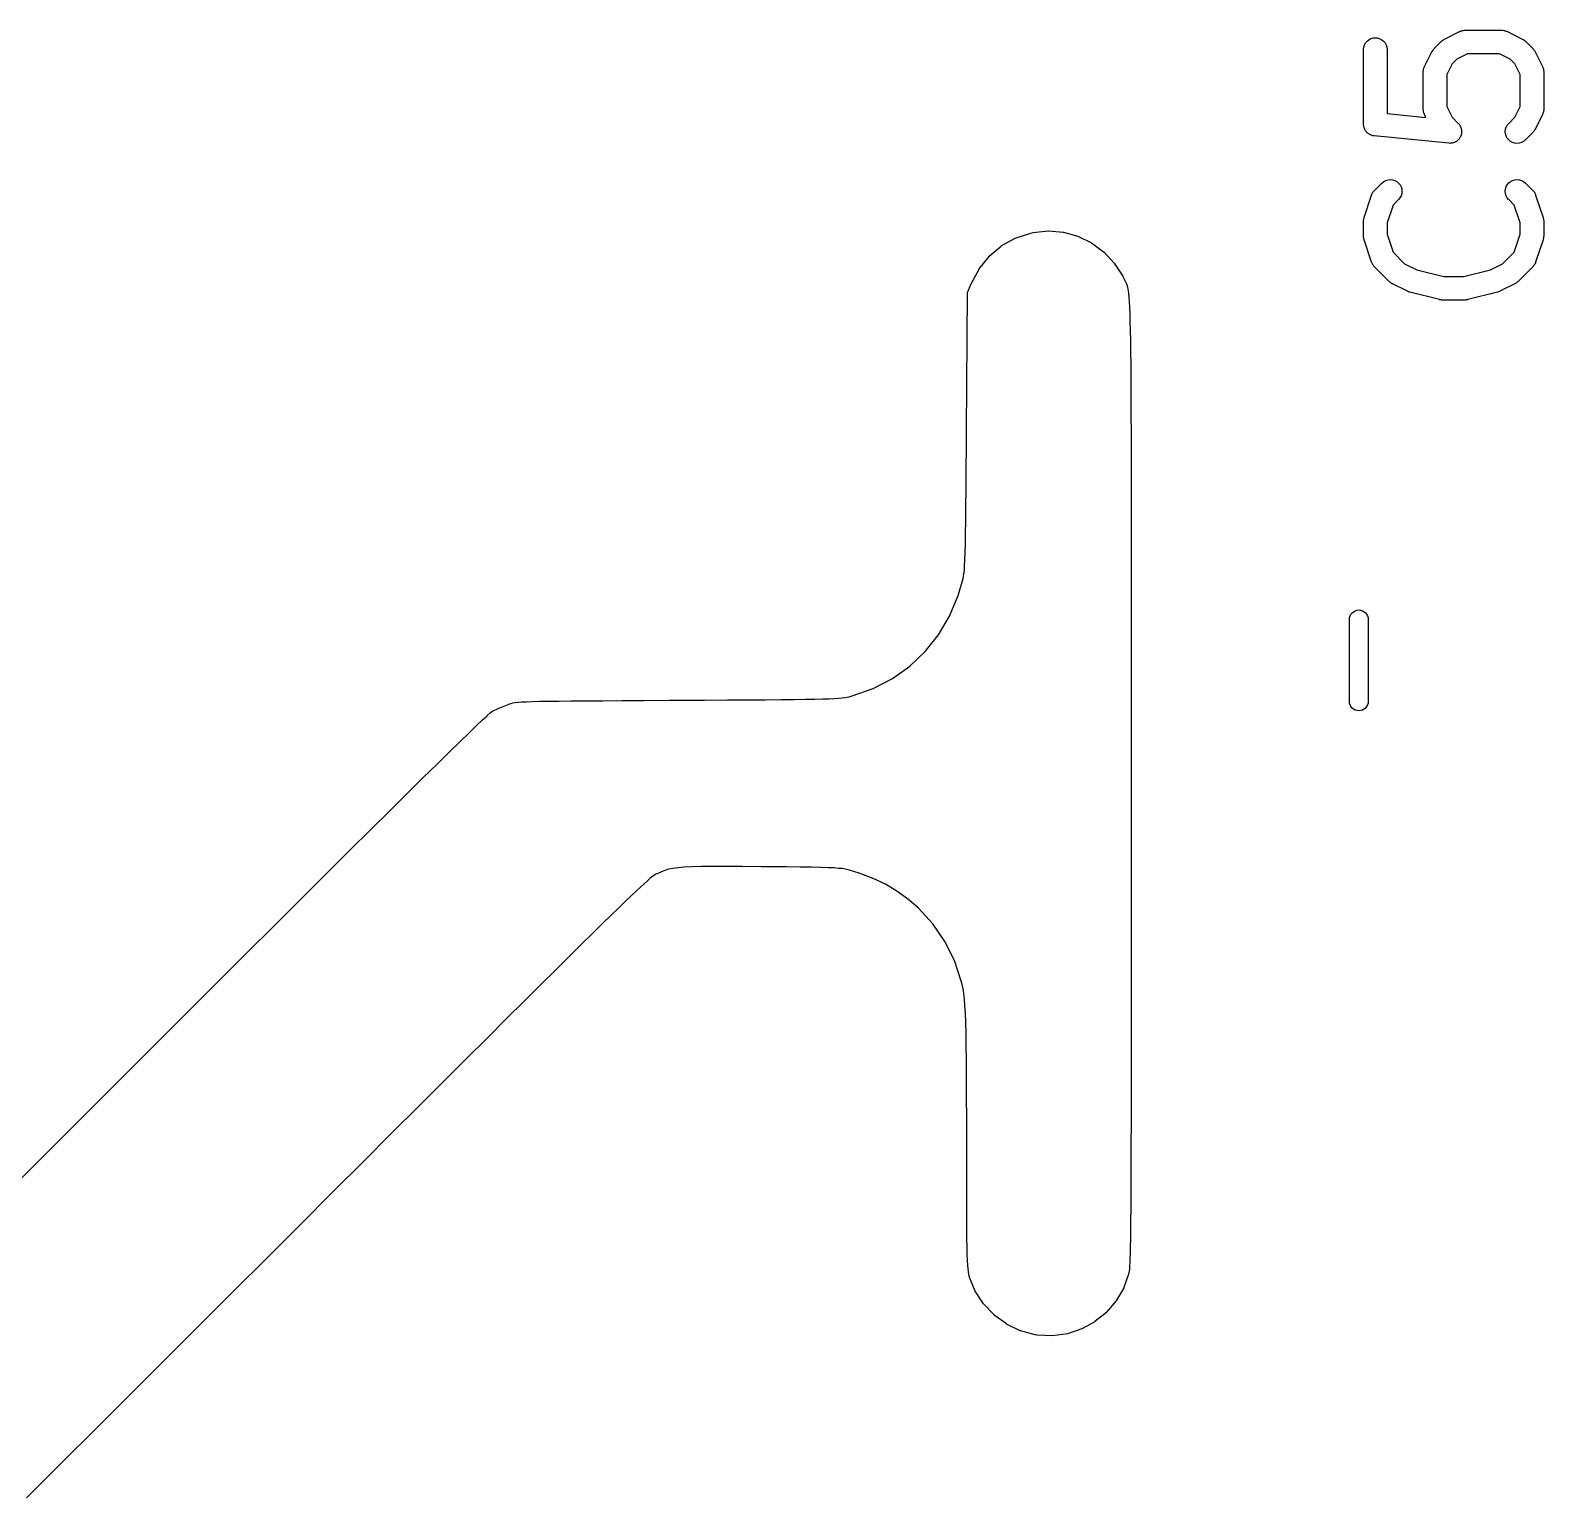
# Model space of a CAD drawing. Extents: x 59.2 to 130.7, y -130.7 to -66.1.
# Drawn here: x 68.77 to 78.43, y -111.76 to -102.39 of the extents above; entities that cross this region are included whole.
import ezdxf

# ---------------------------------------------------------------- set-up
doc = ezdxf.new("R2010")
doc.units = 0
doc.layers.add('BLACK', color=7, linetype='CONTINUOUS')

msp = doc.modelspace()

# ---------------------------------------------------------------- linework, layer by layer
at = {"layer": 'BLACK', "linetype": 'CONTINUOUS'}
for p, q in [((77.2894, -102.488), (77.2965, -102.476)), ((77.2965, -102.476), (77.3059, -102.464)), ((77.3059, -102.464), (77.3173, -102.455)), ((77.3173, -102.455), (77.3303, -102.448)), ((77.3303, -102.448), (77.3443, -102.444)), ((77.3443, -102.444), (77.3589, -102.443)), ((77.3589, -102.443), (77.3735, -102.444)), ((77.3735, -102.444), (77.3874, -102.449)), ((77.3874, -102.449), (77.4003, -102.456)), ((77.4003, -102.456), (77.4116, -102.465)), ((77.4116, -102.465), (77.4208, -102.476)), ((77.4208, -102.476), (77.4277, -102.489)), ((77.7339, -102.512), (77.7815, -102.465)), ((77.7815, -102.465), (77.7823, -102.464)), ((77.7823, -102.464), (77.7856, -102.462)), ((77.7856, -102.462), (77.7886, -102.459)), ((77.7886, -102.459), (77.7913, -102.457)), ((77.7913, -102.457), (77.7937, -102.455)), ((77.7937, -102.455), (77.7975, -102.453)), ((77.7975, -102.453), (77.801, -102.451)), ((77.801, -102.451), (77.8963, -102.403)), ((77.8963, -102.403), (77.8972, -102.403)), ((77.8972, -102.403), (77.8993, -102.402)), ((77.8993, -102.402), (77.9012, -102.401)), ((77.9012, -102.401), (77.9061, -102.399)), ((77.9061, -102.399), (77.9109, -102.398)), ((77.9109, -102.398), (77.9131, -102.397)), ((77.9131, -102.397), (77.9152, -102.397)), ((77.9152, -102.397), (77.9203, -102.396)), ((77.9203, -102.396), (77.9254, -102.395)), ((77.9254, -102.395), (77.9276, -102.395)), ((77.9276, -102.395), (77.9298, -102.395)), ((77.9298, -102.395), (78.1679, -102.395)), ((78.1679, -102.395), (78.169, -102.395)), ((78.169, -102.395), (78.1711, -102.396)), ((78.1711, -102.396), (78.1734, -102.395)), ((78.1734, -102.395), (78.1784, -102.396)), ((78.1784, -102.396), (78.1835, -102.397)), ((78.1835, -102.397), (78.1856, -102.398)), ((78.1856, -102.398), (78.1878, -102.398)), ((78.1878, -102.398), (78.1926, -102.4)), ((78.1926, -102.4), (78.1975, -102.401)), ((78.1975, -102.401), (78.1994, -102.402)), ((78.1994, -102.402), (78.2014, -102.403)), ((78.2014, -102.403), (78.2967, -102.451)), ((78.2967, -102.451), (78.2976, -102.451)), ((78.2976, -102.451), (78.3012, -102.454)), ((78.3012, -102.454), (78.3049, -102.456)), ((78.3049, -102.456), (78.3073, -102.458)), ((78.3073, -102.458), (78.3099, -102.459)), ((78.3099, -102.459), (78.3129, -102.462)), ((78.3129, -102.462), (78.3162, -102.465)), ((78.3162, -102.465), (78.3638, -102.512)), ((77.2834, -102.517), (77.285, -102.502)), ((77.2834, -102.518), (77.2834, -102.517)), ((77.2834, -102.994), (77.2834, -102.518)), ((77.285, -102.502), (77.2894, -102.488)), ((77.4277, -102.489), (77.432, -102.503)), ((77.432, -102.503), (77.4334, -102.518)), ((77.4334, -102.518), (77.4334, -102.926)), ((77.6723, -102.627), (77.7199, -102.532)), ((77.7199, -102.532), (77.7203, -102.531)), ((77.7203, -102.531), (77.7226, -102.528)), ((77.7226, -102.528), (77.7246, -102.524)), ((77.7246, -102.524), (77.7266, -102.521)), ((77.7266, -102.521), (77.7283, -102.519)), ((77.7283, -102.519), (77.7312, -102.516)), ((77.7312, -102.516), (77.7339, -102.512)), ((77.879, -102.58), (77.8486, -102.61)), ((77.9475, -102.545), (77.879, -102.58)), ((78.1502, -102.545), (77.9475, -102.545)), ((78.2187, -102.58), (78.1502, -102.545)), ((78.2491, -102.61), (78.2187, -102.58)), ((78.3638, -102.512), (78.3645, -102.513)), ((78.3645, -102.513), (78.3672, -102.517)), ((78.3672, -102.517), (78.3701, -102.52)), ((78.3701, -102.52), (78.3717, -102.522)), ((78.3717, -102.522), (78.3737, -102.525)), ((78.3737, -102.525), (78.3756, -102.528)), ((78.3756, -102.528), (78.3778, -102.532)), ((78.3778, -102.532), (78.4255, -102.627)), ((77.6643, -102.66), (77.6646, -102.658)), ((77.6643, -102.661), (77.6643, -102.66)), ((77.6643, -102.899), (77.6643, -102.661)), ((77.6645, -102.655), (77.6654, -102.65)), ((77.6646, -102.658), (77.6645, -102.655)), ((77.6654, -102.65), (77.666, -102.645)), ((77.666, -102.645), (77.6666, -102.643)), ((77.6666, -102.643), (77.667, -102.641)), ((77.667, -102.641), (77.6688, -102.636)), ((77.6688, -102.636), (77.6704, -102.631)), ((77.6704, -102.631), (77.6715, -102.629)), ((77.6715, -102.629), (77.6723, -102.627)), ((77.8486, -102.61), (77.8143, -102.678)), ((77.8143, -102.678), (77.8143, -102.881)), ((78.2834, -102.678), (78.2491, -102.61)), ((78.2834, -102.881), (78.2834, -102.678)), ((78.4255, -102.627), (78.4259, -102.628)), ((78.4259, -102.628), (78.4267, -102.63)), ((78.4267, -102.63), (78.4277, -102.632)), ((78.4277, -102.632), (78.4292, -102.637)), ((78.4292, -102.637), (78.431, -102.642)), ((78.431, -102.642), (78.4313, -102.644)), ((78.4313, -102.644), (78.432, -102.646)), ((78.432, -102.646), (78.4325, -102.651)), ((78.4325, -102.651), (78.4333, -102.656)), ((78.4333, -102.656), (78.4332, -102.659)), ((78.4332, -102.659), (78.4334, -102.661)), ((78.4334, -102.661), (78.4334, -102.899)), ((77.4334, -102.926), (77.6816, -102.951)), ((77.6645, -102.901), (77.6643, -102.899)), ((77.6645, -102.903), (77.6645, -102.901)), ((77.6653, -102.908), (77.6645, -102.903)), ((77.6658, -102.913), (77.6653, -102.908)), ((77.6664, -102.916), (77.6658, -102.913)), ((77.6667, -102.918), (77.6664, -102.916)), ((77.6685, -102.923), (77.6667, -102.918)), ((77.67, -102.927), (77.6685, -102.923)), ((77.671, -102.929), (77.67, -102.927)), ((77.6718, -102.931), (77.671, -102.929)), ((77.6723, -102.932), (77.6718, -102.931)), ((77.6816, -102.951), (77.6723, -102.932)), ((77.8143, -102.881), (77.8486, -102.95)), ((77.8486, -102.95), (77.8876, -102.989)), ((78.2101, -102.989), (78.2491, -102.95)), ((78.2491, -102.95), (78.2834, -102.881)), ((78.4255, -102.932), (78.3778, -103.028)), ((78.4263, -102.93), (78.4255, -102.932)), ((78.4273, -102.928), (78.4263, -102.93)), ((78.4289, -102.924), (78.4273, -102.928)), ((78.4307, -102.919), (78.4289, -102.924)), ((78.4311, -102.917), (78.4307, -102.919)), ((78.4317, -102.914), (78.4311, -102.917)), ((78.4323, -102.909), (78.4317, -102.914)), ((78.4332, -102.904), (78.4323, -102.909)), ((78.4334, -102.9), (78.4331, -102.902)), ((78.4331, -102.902), (78.4332, -102.904)), ((78.4334, -102.899), (78.4334, -102.9)), ((77.2837, -102.997), (77.2834, -102.994)), ((77.2837, -103.001), (77.2837, -102.997)), ((77.2844, -103.005), (77.2837, -103.001)), ((77.2848, -103.009), (77.2844, -103.005)), ((77.2858, -103.012), (77.2848, -103.009)), ((77.2864, -103.015), (77.2858, -103.012)), ((77.2879, -103.019), (77.2864, -103.015)), ((77.289, -103.023), (77.2879, -103.019)), ((77.2906, -103.026), (77.289, -103.023)), ((77.2918, -103.029), (77.2906, -103.026)), ((77.294, -103.032), (77.2918, -103.029)), ((77.2959, -103.036), (77.294, -103.032)), ((77.298, -103.038), (77.2959, -103.036)), ((77.2998, -103.041), (77.298, -103.038)), ((77.3026, -103.044), (77.2998, -103.041)), ((77.3052, -103.047), (77.3026, -103.044)), ((77.3077, -103.049), (77.3052, -103.047)), ((77.3101, -103.051), (77.3077, -103.049)), ((77.3134, -103.054), (77.3101, -103.051)), ((77.3164, -103.056), (77.3134, -103.054)), ((77.3194, -103.058), (77.3164, -103.056)), ((77.3221, -103.06), (77.3194, -103.058)), ((77.3258, -103.061), (77.3221, -103.06)), ((77.3293, -103.063), (77.3258, -103.061)), ((77.3325, -103.064), (77.3293, -103.063)), ((77.3356, -103.066), (77.3325, -103.064)), ((77.8876, -102.989), (77.8883, -102.989)), ((77.8883, -102.989), (77.8906, -102.992)), ((77.8906, -102.992), (77.8931, -102.995)), ((77.8931, -102.995), (77.8951, -102.998)), ((77.8951, -102.998), (77.8975, -103.001)), ((77.8975, -103.001), (77.8991, -103.004)), ((77.8991, -103.004), (77.9011, -103.007)), ((77.9011, -103.007), (77.9025, -103.011)), ((77.9025, -103.011), (77.9042, -103.014)), ((77.9042, -103.014), (77.9052, -103.017)), ((77.9062, -103.064), (77.9047, -103.067)), ((77.9052, -103.017), (77.9066, -103.021)), ((77.9069, -103.06), (77.9062, -103.064)), ((77.9066, -103.021), (77.9072, -103.024)), ((77.908, -103.057), (77.9069, -103.06)), ((77.9072, -103.024), (77.9083, -103.028)), ((77.9084, -103.053), (77.908, -103.057)), ((77.9083, -103.028), (77.9086, -103.032)), ((77.9091, -103.05), (77.9084, -103.053)), ((77.9086, -103.032), (77.9093, -103.035)), ((77.9092, -103.046), (77.9091, -103.05)), ((77.9093, -103.035), (77.9092, -103.039)), ((77.9092, -103.039), (77.9096, -103.042)), ((77.9096, -103.042), (77.9092, -103.046)), ((78.1881, -103.041), (78.1896, -103.027)), ((78.1895, -103.056), (78.1881, -103.041)), ((78.1937, -103.07), (78.1895, -103.056)), ((78.1896, -103.027), (78.1939, -103.013)), ((78.1939, -103.013), (78.2008, -103)), ((78.2008, -103), (78.2101, -102.989)), ((78.3638, -103.047), (78.3162, -103.095)), ((78.3665, -103.044), (78.3638, -103.047)), ((78.3694, -103.041), (78.3665, -103.044)), ((78.3711, -103.038), (78.3694, -103.041)), ((78.3731, -103.036), (78.3711, -103.038)), ((78.3751, -103.032), (78.3731, -103.036)), ((78.3774, -103.029), (78.3751, -103.032)), ((78.3778, -103.028), (78.3774, -103.029)), ((77.3395, -103.066), (77.3356, -103.066)), ((77.3433, -103.068), (77.3395, -103.066)), ((77.3466, -103.068), (77.3433, -103.068)), ((77.3499, -103.069), (77.3466, -103.068)), ((77.3509, -103.069), (77.3499, -103.069)), ((77.8271, -103.116), (77.3509, -103.069)), ((77.8307, -103.116), (77.8271, -103.116)), ((77.8343, -103.117), (77.8307, -103.116)), ((77.838, -103.116), (77.8343, -103.117)), ((77.8417, -103.116), (77.838, -103.116)), ((77.8453, -103.116), (77.8417, -103.116)), ((77.8489, -103.115), (77.8453, -103.116)), ((77.8525, -103.114), (77.8489, -103.115)), ((77.8561, -103.114), (77.8525, -103.114)), ((77.8595, -103.112), (77.8561, -103.114)), ((77.8629, -103.111), (77.8595, -103.112)), ((77.8662, -103.109), (77.8629, -103.111)), ((77.8697, -103.108), (77.8662, -103.109)), ((77.8727, -103.106), (77.8697, -103.108)), ((77.8759, -103.104), (77.8727, -103.106)), ((77.8788, -103.102), (77.8759, -103.104)), ((77.8819, -103.1), (77.8788, -103.102)), ((77.8844, -103.097), (77.8819, -103.1)), ((77.8872, -103.095), (77.8844, -103.097)), ((77.8896, -103.092), (77.8872, -103.095)), ((77.8923, -103.09), (77.8896, -103.092)), ((77.8943, -103.087), (77.8923, -103.09)), ((77.8966, -103.084), (77.8943, -103.087)), ((77.8984, -103.081), (77.8966, -103.084)), ((77.9005, -103.078), (77.8984, -103.081)), ((77.9019, -103.074), (77.9005, -103.078)), ((77.9036, -103.071), (77.9019, -103.074)), ((77.9047, -103.067), (77.9036, -103.071)), ((78.2005, -103.083), (78.1937, -103.07)), ((78.2097, -103.094), (78.2005, -103.083)), ((78.221, -103.104), (78.2097, -103.094)), ((78.2338, -103.111), (78.221, -103.104)), ((78.2478, -103.115), (78.2338, -103.111)), ((78.2624, -103.117), (78.2478, -103.115)), ((78.2769, -103.115), (78.2624, -103.117)), ((78.291, -103.111), (78.2769, -103.115)), ((78.304, -103.105), (78.291, -103.111)), ((78.3154, -103.095), (78.304, -103.105)), ((78.3162, -103.095), (78.3154, -103.095)), ((77.4128, -103.36), (77.4258, -103.353)), ((77.4258, -103.353), (77.4398, -103.349)), ((77.4398, -103.349), (77.4544, -103.348)), ((77.4544, -103.348), (77.469, -103.349)), ((77.469, -103.349), (77.4829, -103.354)), ((77.4829, -103.354), (77.4958, -103.361)), ((78.2219, -103.36), (78.2348, -103.353)), ((78.2348, -103.353), (78.2488, -103.349)), ((78.2488, -103.349), (78.2634, -103.348)), ((78.2634, -103.348), (78.278, -103.349)), ((78.278, -103.349), (78.292, -103.353)), ((78.292, -103.353), (78.3049, -103.36)), ((77.2872, -103.589), (77.3348, -103.447)), ((77.3348, -103.447), (77.3352, -103.446)), ((77.3352, -103.446), (77.3361, -103.444)), ((77.3361, -103.444), (77.3368, -103.441)), ((77.3368, -103.441), (77.3392, -103.437)), ((77.3392, -103.437), (77.3413, -103.432)), ((77.3413, -103.432), (77.3426, -103.431)), ((77.3426, -103.431), (77.3437, -103.429)), ((77.3437, -103.429), (77.3469, -103.425)), ((77.3469, -103.425), (77.3499, -103.42)), ((77.3499, -103.42), (77.3516, -103.419)), ((77.3516, -103.419), (77.353, -103.417)), ((77.353, -103.417), (77.4006, -103.37)), ((77.4006, -103.37), (77.4013, -103.369)), ((77.4013, -103.369), (77.4128, -103.36)), ((77.4958, -103.361), (77.507, -103.37)), ((77.507, -103.37), (77.5162, -103.381)), ((77.5229, -103.451), (77.5159, -103.464)), ((77.5162, -103.381), (77.5231, -103.394)), ((77.5271, -103.437), (77.5229, -103.451)), ((77.5231, -103.394), (77.5272, -103.408)), ((77.5286, -103.423), (77.5271, -103.437)), ((77.5272, -103.408), (77.5286, -103.423)), ((78.1881, -103.422), (78.1897, -103.407)), ((78.1894, -103.436), (78.1881, -103.422)), ((78.1935, -103.451), (78.1894, -103.436)), ((78.1897, -103.407), (78.1941, -103.393)), ((78.2002, -103.464), (78.1935, -103.451)), ((78.1941, -103.393), (78.2011, -103.381)), ((78.2011, -103.381), (78.2105, -103.369)), ((78.2105, -103.369), (78.2219, -103.36)), ((78.3049, -103.36), (78.3162, -103.37)), ((78.3162, -103.37), (78.3638, -103.417)), ((78.3638, -103.417), (78.3645, -103.418)), ((78.3645, -103.418), (78.3659, -103.42)), ((78.3659, -103.42), (78.3675, -103.421)), ((78.3675, -103.421), (78.3705, -103.425)), ((78.3705, -103.425), (78.3737, -103.429)), ((78.3737, -103.429), (78.3747, -103.431)), ((78.3747, -103.431), (78.376, -103.433)), ((78.376, -103.433), (78.378, -103.438)), ((78.378, -103.438), (78.3804, -103.442)), ((78.3804, -103.442), (78.381, -103.445)), ((78.381, -103.445), (78.3819, -103.447)), ((78.3819, -103.447), (78.4295, -103.589)), ((77.4716, -103.511), (77.4334, -103.625)), ((77.5067, -103.476), (77.4716, -103.511)), ((77.5159, -103.464), (77.5067, -103.476)), ((78.2094, -103.475), (78.2002, -103.464)), ((78.2101, -103.476), (78.2094, -103.475)), ((78.2452, -103.511), (78.2101, -103.476)), ((78.2834, -103.625), (78.2452, -103.511)), ((77.2834, -103.612), (77.2839, -103.608)), ((77.2834, -103.613), (77.2834, -103.612)), ((77.2834, -103.708), (77.2834, -103.613)), ((77.2839, -103.608), (77.284, -103.604)), ((77.284, -103.604), (77.2847, -103.601)), ((77.2847, -103.601), (77.285, -103.598)), ((77.285, -103.598), (77.2863, -103.594)), ((77.2863, -103.594), (77.2872, -103.589)), ((77.4334, -103.625), (77.4334, -103.696)), ((78.2834, -103.696), (78.2834, -103.625)), ((78.4295, -103.589), (78.4299, -103.59)), ((78.4299, -103.59), (78.4307, -103.595)), ((78.4307, -103.595), (78.432, -103.599)), ((78.432, -103.599), (78.4323, -103.602)), ((78.4323, -103.602), (78.4329, -103.605)), ((78.4329, -103.605), (78.433, -103.609)), ((78.433, -103.609), (78.4334, -103.613)), ((78.4334, -103.613), (78.4334, -103.708)), ((74.971, -103.771), (75.059, -103.722)), ((75.059, -103.722), (75.059, -103.722)), ((75.059, -103.722), (75.059, -103.722)), ((75.059, -103.722), (75.059, -103.722)), ((75.059, -103.722), (75.0591, -103.722)), ((75.0591, -103.722), (75.0595, -103.722)), ((75.0595, -103.722), (75.0599, -103.722)), ((75.0599, -103.722), (75.1594, -103.689)), ((75.1594, -103.689), (75.1595, -103.689)), ((75.1595, -103.689), (75.1597, -103.689)), ((75.1597, -103.689), (75.1599, -103.689)), ((75.1599, -103.689), (75.1749, -103.685)), ((75.1749, -103.685), (75.175, -103.685)), ((75.175, -103.685), (75.1752, -103.685)), ((75.1752, -103.685), (75.1755, -103.685)), ((75.1755, -103.685), (75.2711, -103.675)), ((75.2711, -103.675), (75.2712, -103.675)), ((75.2712, -103.675), (75.2716, -103.675)), ((75.2716, -103.675), (75.2721, -103.675)), ((75.2721, -103.675), (75.2721, -103.675)), ((75.2721, -103.675), (75.2721, -103.675)), ((75.2721, -103.675), (75.2721, -103.675)), ((75.2721, -103.675), (75.3669, -103.683)), ((75.3669, -103.683), (75.367, -103.684)), ((75.367, -103.684), (75.3675, -103.684)), ((75.3675, -103.684), (75.3679, -103.684)), ((75.3679, -103.684), (75.4595, -103.71)), ((75.4595, -103.71), (75.4596, -103.71)), ((75.4596, -103.71), (75.4599, -103.71)), ((75.4599, -103.71), (75.4603, -103.71)), ((75.4603, -103.71), (75.5462, -103.752)), ((77.2838, -103.713), (77.2834, -103.708)), ((77.2839, -103.717), (77.2838, -103.713)), ((77.2845, -103.72), (77.2839, -103.717)), ((77.2848, -103.723), (77.2845, -103.72)), ((77.286, -103.727), (77.2848, -103.723)), ((77.2869, -103.731), (77.286, -103.727)), ((77.2872, -103.732), (77.2869, -103.731)), ((77.3348, -103.875), (77.2872, -103.732)), ((77.4334, -103.696), (77.4716, -103.811)), ((78.2452, -103.811), (78.2834, -103.696)), ((78.4295, -103.732), (78.3819, -103.875)), ((78.4305, -103.728), (78.4295, -103.732)), ((78.4317, -103.724), (78.4305, -103.728)), ((78.4321, -103.721), (78.4317, -103.724)), ((78.4328, -103.718), (78.4321, -103.721)), ((78.4329, -103.714), (78.4328, -103.718)), ((78.4334, -103.709), (78.4329, -103.714)), ((78.4334, -103.708), (78.4334, -103.709)), ((74.8936, -103.838), (74.8939, -103.837)), ((74.8939, -103.837), (74.8942, -103.837)), ((74.8942, -103.837), (74.9701, -103.772)), ((74.9701, -103.772), (74.9702, -103.772)), ((74.9702, -103.772), (74.9706, -103.772)), ((74.9706, -103.772), (74.971, -103.771)), ((75.5462, -103.752), (75.5463, -103.752)), ((75.5463, -103.752), (75.5466, -103.752)), ((75.5466, -103.752), (75.547, -103.752)), ((75.547, -103.752), (75.6245, -103.809)), ((75.6245, -103.809), (75.6245, -103.809)), ((75.6245, -103.809), (75.6245, -103.809)), ((75.6245, -103.809), (75.6246, -103.809)), ((75.6246, -103.809), (75.6246, -103.81)), ((75.6246, -103.81), (75.6249, -103.81)), ((75.6249, -103.81), (75.6252, -103.81)), ((75.6252, -103.81), (75.692, -103.881)), ((77.4716, -103.811), (77.5457, -103.885)), ((78.1711, -103.885), (78.2452, -103.811)), ((74.7798, -104.014), (74.8298, -103.919)), ((74.8298, -103.919), (74.83, -103.918)), ((74.8298, -103.919), (74.8298, -103.919)), ((74.83, -103.918), (74.8303, -103.918)), ((74.8303, -103.918), (74.8935, -103.838)), ((74.8935, -103.838), (74.8935, -103.838)), ((74.8935, -103.838), (74.8935, -103.838)), ((74.8935, -103.838), (74.8936, -103.838)), ((75.692, -103.881), (75.6921, -103.881)), ((75.6921, -103.881), (75.6923, -103.881)), ((75.6923, -103.881), (75.6926, -103.881)), ((75.6926, -103.881), (75.7461, -103.965)), ((77.3357, -103.877), (77.3348, -103.875)), ((77.3364, -103.879), (77.3357, -103.877)), ((77.3387, -103.884), (77.3364, -103.879)), ((77.3408, -103.888), (77.3387, -103.884)), ((77.3421, -103.89), (77.3408, -103.888)), ((77.3431, -103.892), (77.3421, -103.89)), ((77.3463, -103.896), (77.3431, -103.892)), ((77.3493, -103.9), (77.3463, -103.896)), ((77.3509, -103.902), (77.3493, -103.9)), ((77.3522, -103.904), (77.3509, -103.902)), ((77.353, -103.904), (77.3522, -103.904)), ((77.4482, -104), (77.353, -103.904)), ((77.5457, -103.885), (77.6227, -103.923)), ((77.6227, -103.923), (77.7962, -103.967)), ((77.9206, -103.967), (78.0941, -103.923)), ((78.0941, -103.923), (78.1711, -103.885)), ((78.3638, -103.904), (78.2686, -104)), ((78.3652, -103.903), (78.3638, -103.904)), ((78.3668, -103.901), (78.3652, -103.903)), ((78.3698, -103.897), (78.3668, -103.901)), ((78.3731, -103.893), (78.3698, -103.897)), ((78.3741, -103.891), (78.3731, -103.893)), ((78.3754, -103.889), (78.3741, -103.891)), ((78.3776, -103.885), (78.3754, -103.889)), ((78.38, -103.88), (78.3776, -103.885)), ((78.3806, -103.878), (78.38, -103.88)), ((78.3816, -103.876), (78.3806, -103.878)), ((78.3819, -103.875), (78.3816, -103.876)), ((74.7564, -104.069), (74.7796, -104.014)), ((74.7796, -104.014), (74.7797, -104.014)), ((74.7797, -104.014), (74.7797, -104.014)), ((74.7797, -104.014), (74.7798, -104.014)), ((75.7461, -103.965), (75.7462, -103.965)), ((75.7462, -103.965), (75.7463, -103.965)), ((75.7463, -103.965), (75.7464, -103.965)), ((75.7464, -103.965), (75.7494, -103.971)), ((75.7494, -103.971), (75.7541, -103.98)), ((75.7541, -103.98), (75.7586, -103.988)), ((75.7586, -103.988), (75.7587, -103.988)), ((75.7587, -103.988), (75.7587, -103.988)), ((75.7587, -103.988), (75.7628, -103.996)), ((75.7628, -103.996), (75.7629, -103.996)), ((75.7629, -103.996), (75.7629, -103.996)), ((75.7629, -103.996), (75.7629, -103.996)), ((75.7629, -103.996), (75.7669, -104.004)), ((75.7669, -104.004), (75.7669, -104.004)), ((75.7669, -104.004), (75.7669, -104.005)), ((75.7669, -104.005), (75.767, -104.005)), ((75.767, -104.005), (75.7706, -104.014)), ((75.7706, -104.014), (75.7706, -104.014)), ((75.7706, -104.014), (75.7707, -104.014)), ((75.7707, -104.014), (75.7707, -104.014)), ((75.7707, -104.014), (75.7741, -104.025)), ((75.7741, -104.025), (75.7741, -104.025)), ((75.7741, -104.025), (75.7742, -104.025)), ((75.7742, -104.025), (75.7742, -104.025)), ((75.7742, -104.025), (75.7773, -104.039)), ((77.4515, -104.002), (77.4482, -104)), ((77.4545, -104.005), (77.4515, -104.002)), ((77.4571, -104.007), (77.4545, -104.005)), ((77.4595, -104.009), (77.4571, -104.007)), ((77.4632, -104.011), (77.4595, -104.009)), ((77.4668, -104.013), (77.4632, -104.011)), ((77.4677, -104.014), (77.4668, -104.013)), ((77.5629, -104.061), (77.4677, -104.014)), ((77.7962, -103.967), (77.9206, -103.967)), ((78.2491, -104.014), (78.1538, -104.061)), ((78.2526, -104.011), (78.2491, -104.014)), ((78.2564, -104.009), (78.2526, -104.011)), ((78.2588, -104.007), (78.2564, -104.009)), ((78.2615, -104.006), (78.2588, -104.007)), ((78.2645, -104.003), (78.2615, -104.006)), ((78.2678, -104), (78.2645, -104.003)), ((78.2686, -104), (78.2678, -104)), ((74.75, -104.951), (74.756, -104.071)), ((74.756, -104.071), (74.7561, -104.07)), ((74.756, -104.071), (74.756, -104.071)), ((74.7561, -104.07), (74.7561, -104.07)), ((74.7561, -104.07), (74.7562, -104.07)), ((74.7562, -104.07), (74.7563, -104.069)), ((74.7562, -104.07), (74.7562, -104.07)), ((74.7563, -104.069), (74.7564, -104.069)), ((75.7773, -104.039), (75.7773, -104.039)), ((75.7773, -104.039), (75.7773, -104.039)), ((75.7773, -104.039), (75.7773, -104.039)), ((75.7773, -104.039), (75.7802, -104.055)), ((75.7802, -104.055), (75.7802, -104.055)), ((75.7802, -104.055), (75.7802, -104.055)), ((75.7802, -104.055), (75.7802, -104.055)), ((75.7802, -104.055), (75.7828, -104.075)), ((75.7828, -104.075), (75.7828, -104.075)), ((75.7828, -104.075), (75.7828, -104.075)), ((75.7828, -104.075), (75.7828, -104.075)), ((75.7828, -104.075), (75.7852, -104.099)), ((75.7852, -104.099), (75.7852, -104.099)), ((75.7852, -104.099), (75.7852, -104.099)), ((75.7852, -104.099), (75.7852, -104.099)), ((75.7852, -104.099), (75.7874, -104.129)), ((77.5633, -104.061), (77.5629, -104.061)), ((77.5636, -104.061), (77.5633, -104.061)), ((77.5701, -104.064), (77.5636, -104.061)), ((77.5766, -104.066), (77.5701, -104.064)), ((77.5769, -104.066), (77.5766, -104.066)), ((77.5773, -104.067), (77.5769, -104.066)), ((77.5783, -104.067), (77.5773, -104.067)), ((77.7688, -104.114), (77.5783, -104.067)), ((77.7701, -104.115), (77.7688, -104.114)), ((77.7714, -104.115), (77.7701, -104.115)), ((77.7773, -104.116), (77.7714, -104.115)), ((77.7832, -104.117), (77.7773, -104.116)), ((77.7846, -104.117), (77.7832, -104.117)), ((77.7859, -104.117), (77.7846, -104.117)), ((77.787, -104.117), (77.7859, -104.117)), ((77.9298, -104.117), (77.787, -104.117)), ((77.9311, -104.117), (77.9298, -104.117)), ((77.9325, -104.117), (77.9311, -104.117)), ((77.9384, -104.116), (77.9325, -104.117)), ((77.9444, -104.115), (77.9384, -104.116)), ((77.9457, -104.115), (77.9444, -104.115)), ((77.947, -104.115), (77.9457, -104.115)), ((77.948, -104.114), (77.947, -104.115)), ((78.1385, -104.067), (77.948, -104.114)), ((78.1388, -104.067), (78.1385, -104.067)), ((78.1391, -104.067), (78.1388, -104.067)), ((78.1456, -104.064), (78.1391, -104.067)), ((78.1523, -104.062), (78.1456, -104.064)), ((78.1526, -104.062), (78.1523, -104.062)), ((78.1529, -104.062), (78.1526, -104.062)), ((78.1538, -104.061), (78.1529, -104.062)), ((75.7874, -104.129), (75.7874, -104.129)), ((75.7874, -104.129), (75.7874, -104.129)), ((75.7874, -104.129), (75.7874, -104.129)), ((75.7874, -104.129), (75.7893, -104.164)), ((75.7893, -104.164), (75.7893, -104.164)), ((75.7893, -104.164), (75.7893, -104.164)), ((75.7893, -104.164), (75.7911, -104.205)), ((75.7911, -104.205), (75.7911, -104.205)), ((75.7911, -104.205), (75.7926, -104.253)), ((75.7926, -104.253), (75.7926, -104.253)), ((75.7926, -104.253), (75.7926, -104.253)), ((75.7926, -104.253), (75.794, -104.309)), ((75.794, -104.309), (75.794, -104.309)), ((75.794, -104.309), (75.794, -104.309)), ((75.794, -104.309), (75.7952, -104.374)), ((75.7952, -104.374), (75.7952, -104.374)), ((75.7952, -104.374), (75.7963, -104.447)), ((75.7963, -104.447), (75.7963, -104.447)), ((75.7963, -104.447), (75.7963, -104.447)), ((75.7963, -104.447), (75.7972, -104.53)), ((75.7972, -104.53), (75.7972, -104.53)), ((75.7972, -104.53), (75.798, -104.623)), ((75.798, -104.623), (75.798, -104.623)), ((75.798, -104.623), (75.7987, -104.728)), ((75.7987, -104.728), (75.7987, -104.728)), ((75.7987, -104.728), (75.7992, -104.844)), ((75.7992, -104.844), (75.7992, -104.844)), ((75.7992, -104.844), (75.7996, -104.973)), ((74.7493, -105.053), (74.75, -104.951)), ((74.75, -104.951), (74.75, -104.951)), ((75.7996, -104.973), (75.7996, -104.973)), ((75.7996, -104.973), (75.8, -105.114)), ((74.7482, -105.197), (74.7493, -105.053)), ((74.7493, -105.053), (74.7493, -105.053)), ((75.8, -105.114), (75.8, -105.114)), ((75.8, -105.114), (75.8003, -105.269)), ((74.7471, -105.323), (74.7482, -105.197)), ((74.7482, -105.197), (74.7482, -105.197)), ((75.8003, -105.269), (75.8003, -105.269)), ((75.8003, -105.269), (75.8005, -105.439)), ((74.746, -105.433), (74.7471, -105.323)), ((74.7471, -105.323), (74.7471, -105.323)), ((74.7449, -105.527), (74.746, -105.433)), ((74.746, -105.433), (74.746, -105.433)), ((75.8005, -105.439), (75.8005, -105.439)), ((75.8005, -105.439), (75.8006, -105.624)), ((74.7437, -105.607), (74.7449, -105.527)), ((74.7449, -105.527), (74.7449, -105.527)), ((74.7424, -105.675), (74.7437, -105.607)), ((74.7437, -105.607), (74.7437, -105.607)), ((74.7437, -105.607), (74.7437, -105.607)), ((75.8006, -105.624), (75.8006, -105.624)), ((75.8006, -105.624), (75.8007, -105.824)), ((74.7394, -105.776), (74.741, -105.73)), ((74.741, -105.73), (74.7424, -105.675)), ((74.741, -105.73), (74.741, -105.73)), ((74.7424, -105.675), (74.7424, -105.675)), ((74.7309, -105.882), (74.7334, -105.864)), ((74.7334, -105.864), (74.7356, -105.842)), ((74.7356, -105.842), (74.7376, -105.813)), ((74.7376, -105.813), (74.7394, -105.776)), ((75.8007, -105.824), (75.8007, -105.824)), ((75.8007, -105.824), (75.8007, -106.041)), ((74.697, -106.002), (74.7282, -105.895)), ((74.7282, -105.895), (74.7309, -105.882)), ((74.6416, -106.134), (74.697, -106.002)), ((75.8007, -106.041), (75.8007, -106.041)), ((75.8007, -106.041), (75.8007, -106.275)), ((74.5712, -106.254), (74.6416, -106.134)), ((77.193, -106.153), (77.1939, -106.144)), ((77.193, -106.681), (77.193, -106.153)), ((77.1939, -106.144), (77.1973, -106.133)), ((77.1973, -106.133), (77.2029, -106.122)), ((77.2029, -106.122), (77.2104, -106.113)), ((77.2104, -106.113), (77.2195, -106.106)), ((77.2195, -106.106), (77.2299, -106.1)), ((77.2299, -106.1), (77.2412, -106.097)), ((77.2412, -106.097), (77.253, -106.095)), ((77.253, -106.095), (77.2648, -106.097)), ((77.2648, -106.097), (77.2761, -106.1)), ((77.2761, -106.1), (77.2865, -106.106)), ((77.2865, -106.106), (77.2956, -106.113)), ((77.2956, -106.113), (77.3031, -106.122)), ((77.3031, -106.122), (77.3087, -106.133)), ((77.3087, -106.133), (77.3121, -106.144)), ((77.3121, -106.144), (77.313, -106.153)), ((77.313, -106.153), (77.313, -106.681)), ((74.4865, -106.361), (74.5712, -106.254)), ((75.8007, -106.275), (75.8007, -106.527)), ((74.3883, -106.454), (74.4865, -106.361)), ((74.1541, -106.596), (74.2772, -106.532)), ((74.2772, -106.532), (74.3883, -106.454)), ((75.8007, -106.527), (75.8007, -106.797)), ((74.0195, -106.643), (74.1541, -106.596)), ((71.7234, -106.741), (71.7595, -106.724)), ((71.7595, -106.724), (71.7596, -106.724)), ((71.7596, -106.724), (71.802, -106.706)), ((71.7596, -106.724), (71.7596, -106.724)), ((71.7596, -106.724), (71.7596, -106.724)), ((71.802, -106.706), (71.802, -106.706)), ((71.802, -106.706), (71.8021, -106.706)), ((71.8021, -106.706), (71.8237, -106.698)), ((71.8021, -106.706), (71.8021, -106.706)), ((71.8237, -106.698), (71.8237, -106.698)), ((71.8237, -106.698), (71.8238, -106.698)), ((71.8238, -106.698), (71.8331, -106.694)), ((71.8238, -106.698), (71.8238, -106.698)), ((71.8331, -106.694), (71.8331, -106.694)), ((71.8331, -106.694), (71.8332, -106.694)), ((71.8332, -106.694), (71.8333, -106.694)), ((71.8333, -106.694), (71.8429, -106.691)), ((71.8429, -106.691), (71.843, -106.691)), ((71.843, -106.691), (71.8432, -106.691)), ((71.8432, -106.691), (71.8433, -106.691)), ((71.8433, -106.691), (71.8545, -106.688)), ((71.8545, -106.688), (71.8546, -106.688)), ((71.8546, -106.688), (71.8547, -106.688)), ((71.8547, -106.688), (71.8548, -106.688)), ((71.8548, -106.688), (71.8689, -106.686)), ((71.8689, -106.686), (71.8689, -106.686)), ((71.8689, -106.686), (71.869, -106.686)), ((71.869, -106.686), (71.8691, -106.686)), ((71.8691, -106.686), (71.8871, -106.684)), ((71.8871, -106.684), (71.8872, -106.684)), ((71.8872, -106.684), (71.8873, -106.684)), ((71.8873, -106.684), (71.9105, -106.682)), ((71.8873, -106.684), (71.8873, -106.684)), ((71.9105, -106.682), (71.9106, -106.682)), ((71.9106, -106.682), (71.9402, -106.681)), ((71.9106, -106.682), (71.9106, -106.682)), ((71.9106, -106.682), (71.9106, -106.682)), ((71.9402, -106.681), (71.9403, -106.681)), ((71.9403, -106.681), (71.9775, -106.679)), ((71.9403, -106.681), (71.9403, -106.681)), ((71.9775, -106.679), (72.0235, -106.678)), ((71.9775, -106.679), (71.9775, -106.679)), ((71.9775, -106.679), (71.9775, -106.679)), ((72.0235, -106.678), (72.0236, -106.678)), ((72.0236, -106.678), (72.0795, -106.677)), ((72.0236, -106.678), (72.0236, -106.678)), ((72.0795, -106.677), (72.1466, -106.676)), ((72.0795, -106.677), (72.0795, -106.677)), ((72.0795, -106.677), (72.0795, -106.677)), ((72.1466, -106.676), (72.2261, -106.675)), ((72.1466, -106.676), (72.1466, -106.676)), ((72.2261, -106.675), (72.3192, -106.674)), ((72.2261, -106.675), (72.2261, -106.675)), ((72.3192, -106.674), (72.3193, -106.674)), ((72.3193, -106.674), (72.4271, -106.674)), ((72.4271, -106.674), (72.551, -106.673)), ((72.4271, -106.674), (72.4271, -106.674)), ((72.551, -106.673), (72.6921, -106.672)), ((72.551, -106.673), (72.551, -106.673)), ((72.6921, -106.672), (72.8515, -106.671)), ((72.6921, -106.672), (72.6921, -106.672)), ((72.8515, -106.671), (72.8515, -106.671)), ((72.8515, -106.671), (72.911, -106.671)), ((72.911, -106.671), (73.077, -106.67)), ((73.077, -106.67), (73.2242, -106.669)), ((73.2242, -106.669), (73.3539, -106.668)), ((73.3539, -106.668), (73.4672, -106.668)), ((73.4672, -106.668), (73.5655, -106.667)), ((73.5655, -106.667), (73.6499, -106.666)), ((73.5655, -106.667), (73.5655, -106.667)), ((73.6499, -106.666), (73.7217, -106.665)), ((73.6499, -106.666), (73.6499, -106.666)), ((73.7217, -106.665), (73.7819, -106.664)), ((73.7217, -106.665), (73.7217, -106.665)), ((73.7819, -106.664), (73.782, -106.664)), ((73.782, -106.664), (73.8321, -106.663)), ((73.8321, -106.663), (73.8732, -106.662)), ((73.8321, -106.663), (73.8321, -106.663)), ((73.8732, -106.662), (73.9066, -106.66)), ((73.8732, -106.662), (73.8732, -106.662)), ((73.9066, -106.66), (73.9334, -106.658)), ((73.9334, -106.658), (73.955, -106.656)), ((73.955, -106.656), (73.9724, -106.654)), ((73.9724, -106.654), (73.9869, -106.652)), ((73.9869, -106.652), (73.9999, -106.649)), ((73.9999, -106.649), (74.0126, -106.645)), ((74.0126, -106.645), (74.0195, -106.643)), ((77.1939, -106.69), (77.193, -106.681)), ((77.1973, -106.701), (77.1939, -106.69)), ((77.2029, -106.712), (77.1973, -106.701)), ((77.2104, -106.721), (77.2029, -106.712)), ((77.2195, -106.728), (77.2104, -106.721)), ((77.2299, -106.734), (77.2195, -106.728)), ((77.2412, -106.737), (77.2299, -106.734)), ((77.2761, -106.734), (77.2648, -106.737)), ((77.2865, -106.728), (77.2761, -106.734)), ((77.2956, -106.721), (77.2865, -106.728)), ((77.3031, -106.712), (77.2956, -106.721)), ((77.3087, -106.701), (77.3031, -106.712)), ((77.3121, -106.69), (77.3087, -106.701)), ((77.313, -106.681), (77.3121, -106.69)), ((71.6224, -106.833), (71.6606, -106.796)), ((71.6606, -106.796), (71.6607, -106.796)), ((71.6607, -106.796), (71.6895, -106.77)), ((71.6607, -106.796), (71.6607, -106.796)), ((71.6895, -106.77), (71.6896, -106.77)), ((71.6896, -106.769), (71.7095, -106.752)), ((71.6896, -106.77), (71.6896, -106.769)), ((71.6896, -106.77), (71.6896, -106.77)), ((71.7095, -106.752), (71.7096, -106.752)), ((71.7096, -106.752), (71.7097, -106.752)), ((71.7097, -106.752), (71.7209, -106.743)), ((71.7097, -106.752), (71.7097, -106.752)), ((71.7209, -106.743), (71.721, -106.743)), ((71.721, -106.743), (71.7212, -106.742)), ((71.7212, -106.742), (71.7215, -106.742)), ((71.7215, -106.742), (71.723, -106.741)), ((71.723, -106.741), (71.723, -106.741)), ((71.723, -106.741), (71.7232, -106.741)), ((71.7232, -106.741), (71.7234, -106.741)), ((75.8007, -106.797), (75.8007, -107.086)), ((77.253, -106.739), (77.2412, -106.737)), ((77.2648, -106.737), (77.253, -106.739)), ((71.517, -106.935), (71.5746, -106.879)), ((71.5746, -106.879), (71.5747, -106.879)), ((71.5747, -106.879), (71.6224, -106.833)), ((71.5747, -106.879), (71.5747, -106.879)), ((71.6224, -106.833), (71.6224, -106.833)), ((71.6224, -106.833), (71.6224, -106.833)), ((71.3712, -107.078), (71.4493, -107.001)), ((71.4493, -107.001), (71.517, -106.935)), ((71.4493, -107.001), (71.4493, -107.001)), ((71.517, -106.935), (71.517, -106.935)), ((71.517, -106.935), (71.517, -106.935)), ((71.2823, -107.165), (71.3711, -107.078)), ((71.3711, -107.078), (71.3711, -107.078)), ((71.3711, -107.078), (71.3711, -107.078)), ((71.3711, -107.078), (71.3711, -107.078)), ((71.3711, -107.078), (71.3712, -107.078)), ((71.3712, -107.078), (71.3712, -107.078)), ((75.8007, -107.086), (75.8007, -107.201)), ((71.1825, -107.264), (71.2823, -107.165)), ((71.2823, -107.165), (71.2823, -107.165)), ((75.8007, -107.201), (75.8007, -107.497)), ((71.0714, -107.374), (71.1824, -107.264)), ((71.1824, -107.264), (71.1825, -107.264)), ((70.9487, -107.495), (71.0713, -107.374)), ((71.0713, -107.374), (71.0714, -107.374)), ((70.8142, -107.629), (70.9487, -107.496)), ((70.9487, -107.496), (70.9487, -107.495)), ((75.8007, -107.497), (75.8007, -107.775)), ((70.6676, -107.775), (70.8142, -107.629)), ((70.8142, -107.629), (70.8142, -107.629)), ((70.8142, -107.629), (70.8142, -107.629)), ((70.5086, -107.933), (70.6675, -107.775)), ((70.6675, -107.775), (70.6676, -107.775)), ((72.7519, -107.791), (72.7417, -107.799)), ((72.7598, -107.786), (72.7519, -107.791)), ((72.7661, -107.782), (72.7598, -107.786)), ((72.7792, -107.776), (72.7661, -107.782)), ((72.8022, -107.766), (72.7792, -107.776)), ((72.8247, -107.757), (72.8022, -107.766)), ((72.8485, -107.75), (72.8247, -107.757)), ((72.8758, -107.744), (72.8485, -107.75)), ((72.9082, -107.74), (72.8758, -107.744)), ((72.9478, -107.736), (72.9082, -107.74)), ((72.9964, -107.734), (72.9478, -107.736)), ((73.0558, -107.733), (72.9964, -107.734)), ((73.1278, -107.732), (73.0558, -107.733)), ((73.2141, -107.732), (73.1278, -107.732)), ((73.2142, -107.732), (73.2141, -107.732)), ((73.317, -107.733), (73.2142, -107.732)), ((73.4379, -107.734), (73.317, -107.733)), ((73.317, -107.733), (73.317, -107.733)), ((73.4952, -107.734), (73.4379, -107.734)), ((73.4379, -107.734), (73.4379, -107.734)), ((73.6002, -107.735), (73.4952, -107.734)), ((73.4952, -107.734), (73.4952, -107.734)), ((73.6879, -107.736), (73.6002, -107.735)), ((73.6002, -107.735), (73.6002, -107.735)), ((73.688, -107.736), (73.6879, -107.736)), ((73.7604, -107.737), (73.688, -107.736)), ((73.8192, -107.738), (73.7604, -107.737)), ((73.7604, -107.737), (73.7604, -107.737)), ((73.8665, -107.74), (73.8192, -107.738)), ((73.8192, -107.738), (73.8192, -107.738)), ((73.9039, -107.741), (73.8665, -107.74)), ((73.9334, -107.744), (73.9039, -107.741)), ((73.9568, -107.746), (73.9334, -107.744)), ((73.976, -107.749), (73.9568, -107.746)), ((73.993, -107.753), (73.976, -107.749)), ((74.0096, -107.758), (73.993, -107.753)), ((74.0647, -107.775), (74.0096, -107.758)), ((74.1539, -107.808), (74.0647, -107.775)), ((75.8007, -107.775), (75.8006, -108.033)), ((75.8007, -107.775), (75.8007, -107.775)), ((72.6435, -107.887), (72.6114, -107.917)), ((72.671, -107.861), (72.6435, -107.887)), ((72.694, -107.84), (72.671, -107.861)), ((72.7133, -107.823), (72.694, -107.84)), ((72.729, -107.809), (72.7133, -107.823)), ((72.7417, -107.799), (72.729, -107.809)), ((74.2323, -107.845), (74.1539, -107.808)), ((74.3057, -107.89), (74.2323, -107.845)), ((74.3803, -107.945), (74.3057, -107.89)), ((70.3369, -108.104), (70.5085, -107.933)), ((70.5085, -107.933), (70.5086, -107.933)), ((72.5739, -107.953), (72.5308, -107.995)), ((72.6114, -107.917), (72.5739, -107.953)), ((72.5739, -107.953), (72.5739, -107.953)), ((74.4431, -107.999), (74.3803, -107.945)), ((72.4816, -108.043), (72.4258, -108.097)), ((72.5308, -107.995), (72.4816, -108.043)), ((72.4816, -108.043), (72.4816, -108.043)), ((72.5308, -107.995), (72.5308, -107.995)), ((74.534, -108.099), (74.4431, -107.999)), ((75.8006, -108.033), (75.8005, -108.273)), ((75.8006, -108.033), (75.8006, -108.033)), ((70.1522, -108.288), (70.3368, -108.104)), ((70.3368, -108.104), (70.3369, -108.104)), ((72.3631, -108.159), (72.2928, -108.228)), ((72.4258, -108.097), (72.3631, -108.159)), ((74.6108, -108.211), (74.534, -108.099)), ((72.2928, -108.228), (72.2147, -108.305)), ((74.672, -108.333), (74.6108, -108.211)), ((75.8005, -108.273), (75.8004, -108.496)), ((75.8005, -108.273), (75.8005, -108.273)), ((69.9542, -108.486), (70.1521, -108.288)), ((70.1521, -108.288), (70.1522, -108.288)), ((72.2147, -108.305), (72.1282, -108.391)), ((74.7163, -108.464), (74.672, -108.333)), ((72.1282, -108.391), (72.0329, -108.486)), ((74.7218, -108.486), (74.7163, -108.464)), ((69.7428, -108.697), (69.9542, -108.486)), ((69.9542, -108.486), (69.9542, -108.486)), ((72.0329, -108.486), (71.9284, -108.59)), ((72.0329, -108.486), (72.0329, -108.486)), ((74.7271, -108.513), (74.7218, -108.486)), ((74.7317, -108.543), (74.7271, -108.513)), ((74.7357, -108.578), (74.7317, -108.543)), ((75.8004, -108.496), (75.8003, -108.702)), ((75.8004, -108.496), (75.8004, -108.496)), ((71.9284, -108.59), (71.8142, -108.703)), ((74.7391, -108.62), (74.7357, -108.578)), ((74.742, -108.669), (74.7391, -108.62)), ((69.5175, -108.922), (69.7428, -108.697)), ((69.7428, -108.697), (69.7428, -108.697)), ((71.8142, -108.703), (71.6898, -108.827)), ((74.7444, -108.727), (74.742, -108.669)), ((74.7463, -108.796), (74.7444, -108.727)), ((75.8003, -108.702), (75.8001, -108.893)), ((75.8003, -108.702), (75.8003, -108.702)), ((71.6898, -108.827), (71.5549, -108.962)), ((74.7478, -108.876), (74.7463, -108.796)), ((69.3838, -109.056), (69.5175, -108.922)), ((69.5175, -108.922), (69.5175, -108.922)), ((74.7489, -108.97), (74.7478, -108.876)), ((74.7478, -108.876), (74.7478, -108.876)), ((75.8001, -108.893), (75.7999, -109.067)), ((75.8001, -108.893), (75.8001, -108.893)), ((71.5549, -108.962), (71.4089, -109.107)), ((74.7498, -109.078), (74.7489, -108.97)), ((69.1752, -109.264), (69.3837, -109.056)), ((69.3837, -109.056), (69.3838, -109.056)), ((71.4089, -109.107), (71.2514, -109.264)), ((74.7503, -109.201), (74.7498, -109.078)), ((74.7498, -109.078), (74.7498, -109.078)), ((75.7999, -109.067), (75.7997, -109.227)), ((75.7999, -109.067), (75.7999, -109.067)), ((74.7506, -109.343), (74.7503, -109.201)), ((74.7503, -109.201), (74.7503, -109.201)), ((75.7997, -109.227), (75.7994, -109.373)), ((75.7997, -109.227), (75.7997, -109.227)), ((68.9802, -109.459), (69.1752, -109.264)), ((69.1752, -109.264), (69.1752, -109.264)), ((71.2514, -109.264), (71.082, -109.433)), ((74.7507, -109.502), (74.7506, -109.343)), ((74.7506, -109.343), (74.7506, -109.343)), ((71.082, -109.433), (70.9003, -109.615)), ((75.7994, -109.373), (75.7991, -109.506)), ((75.7994, -109.373), (75.7994, -109.373)), ((68.7982, -109.64), (68.9802, -109.459)), ((68.9802, -109.459), (68.9802, -109.459)), ((74.7508, -109.616), (74.7507, -109.502)), ((74.7507, -109.502), (74.7507, -109.502)), ((75.7991, -109.506), (75.7987, -109.625)), ((75.7991, -109.506), (75.7991, -109.506)), ((70.9003, -109.615), (70.7057, -109.809)), ((74.7509, -109.746), (74.7508, -109.616)), ((74.7508, -109.616), (74.7508, -109.616)), ((75.7987, -109.625), (75.7982, -109.733)), ((75.7987, -109.625), (75.7987, -109.625)), ((68.6289, -109.809), (68.7982, -109.64)), ((68.7982, -109.64), (68.7982, -109.64)), ((70.7057, -109.809), (70.4978, -110.017)), ((74.7509, -109.747), (74.7509, -109.746)), ((74.7511, -109.859), (74.7509, -109.747)), ((75.7982, -109.733), (75.7977, -109.829)), ((75.7982, -109.733), (75.7982, -109.733)), ((74.7513, -109.956), (74.7511, -109.859)), ((74.7511, -109.859), (74.7511, -109.859)), ((75.7972, -109.914), (75.7966, -109.989)), ((75.7977, -109.829), (75.7972, -109.914)), ((75.7972, -109.914), (75.7972, -109.914)), ((75.7977, -109.829), (75.7977, -109.829)), ((70.4978, -110.017), (70.2895, -110.225)), ((74.7517, -110.038), (74.7513, -109.956)), ((74.7513, -109.956), (74.7513, -109.956)), ((75.7966, -109.989), (75.7959, -110.054)), ((75.7966, -109.989), (75.7966, -109.989)), ((74.7523, -110.106), (74.7517, -110.038)), ((74.7517, -110.038), (74.7517, -110.038)), ((74.7531, -110.163), (74.7523, -110.106)), ((74.7523, -110.106), (74.7523, -110.106)), ((75.7951, -110.111), (75.7943, -110.159)), ((75.7959, -110.054), (75.7951, -110.111)), ((75.7951, -110.111), (75.7951, -110.111)), ((75.7951, -110.111), (75.7951, -110.111)), ((75.7959, -110.054), (75.7959, -110.054)), ((74.7542, -110.209), (74.7531, -110.163)), ((74.7531, -110.163), (74.7531, -110.163)), ((74.7555, -110.247), (74.7542, -110.209)), ((74.7542, -110.209), (74.7542, -110.209)), ((75.7934, -110.2), (75.7924, -110.234)), ((75.7943, -110.159), (75.7934, -110.2)), ((75.7934, -110.2), (75.7934, -110.2)), ((75.7943, -110.159), (75.7943, -110.159)), ((70.2895, -110.225), (70.0678, -110.446)), ((74.7571, -110.276), (74.7555, -110.247)), ((74.7555, -110.247), (74.7555, -110.247)), ((74.7555, -110.247), (74.7555, -110.247)), ((74.7555, -110.247), (74.7555, -110.247)), ((74.759, -110.3), (74.7571, -110.276)), ((74.7571, -110.276), (74.7571, -110.276)), ((74.7571, -110.276), (74.7571, -110.276)), ((74.7571, -110.276), (74.7571, -110.276)), ((74.7591, -110.3), (74.759, -110.3)), ((74.7614, -110.318), (74.7591, -110.3)), ((74.7591, -110.3), (74.7591, -110.3)), ((74.7591, -110.3), (74.7591, -110.3)), ((75.7889, -110.301), (75.7876, -110.314)), ((75.7902, -110.284), (75.7889, -110.301)), ((75.7889, -110.301), (75.7889, -110.301)), ((75.7889, -110.301), (75.7889, -110.301)), ((75.7889, -110.301), (75.7889, -110.301)), ((75.7913, -110.262), (75.7902, -110.284)), ((75.7902, -110.284), (75.7902, -110.284)), ((75.7902, -110.284), (75.7902, -110.284)), ((75.7902, -110.284), (75.7902, -110.284)), ((75.7924, -110.234), (75.7913, -110.262)), ((75.7913, -110.262), (75.7913, -110.262)), ((75.7913, -110.262), (75.7913, -110.262)), ((75.7924, -110.234), (75.7924, -110.234)), ((75.7924, -110.234), (75.7924, -110.234)), ((74.7614, -110.319), (74.7614, -110.318)), ((74.7614, -110.318), (74.7614, -110.318)), ((74.7641, -110.334), (74.7614, -110.319)), ((74.7614, -110.319), (74.7614, -110.319)), ((74.7642, -110.334), (74.7641, -110.334)), ((74.7674, -110.347), (74.7642, -110.334)), ((74.7642, -110.334), (74.7642, -110.334)), ((74.7642, -110.334), (74.7642, -110.334)), ((74.7711, -110.36), (74.7674, -110.347)), ((74.7674, -110.347), (74.7674, -110.347)), ((74.7674, -110.347), (74.7674, -110.347)), ((74.7674, -110.347), (74.7674, -110.347)), ((74.7712, -110.36), (74.7711, -110.36)), ((74.7711, -110.36), (74.7711, -110.36)), ((74.805, -110.442), (74.7712, -110.36)), ((74.7712, -110.36), (74.7712, -110.36)), ((75.7853, -110.327), (75.7536, -110.42)), ((75.7854, -110.326), (75.7853, -110.327)), ((75.7855, -110.326), (75.7854, -110.326)), ((75.7861, -110.323), (75.7855, -110.326)), ((75.7855, -110.326), (75.7855, -110.326)), ((75.7875, -110.314), (75.7861, -110.323)), ((75.7861, -110.323), (75.7861, -110.323)), ((75.7861, -110.323), (75.7861, -110.323)), ((75.7861, -110.323), (75.7861, -110.323)), ((75.7876, -110.314), (75.7875, -110.314)), ((75.7875, -110.314), (75.7875, -110.314)), ((75.7876, -110.314), (75.7876, -110.314)), ((70.0678, -110.446), (69.8598, -110.654)), ((70.0678, -110.446), (70.0678, -110.446)), ((74.8052, -110.442), (74.805, -110.442)), ((74.8054, -110.442), (74.8052, -110.442)), ((74.8581, -110.523), (74.8054, -110.442)), ((74.8054, -110.442), (74.8054, -110.442)), ((75.7532, -110.421), (75.7055, -110.504)), ((75.7534, -110.42), (75.7532, -110.421)), ((75.7536, -110.42), (75.7534, -110.42)), ((75.7536, -110.42), (75.7536, -110.42)), ((74.8584, -110.523), (74.8581, -110.523)), ((74.8586, -110.524), (74.8584, -110.523)), ((74.8587, -110.524), (74.8586, -110.524)), ((74.9254, -110.594), (74.8587, -110.524)), ((74.9257, -110.594), (74.9254, -110.594)), ((74.926, -110.595), (74.9257, -110.594)), ((74.9261, -110.595), (74.926, -110.595)), ((75.0044, -110.652), (74.9261, -110.595)), ((75.6427, -110.578), (75.5693, -110.637)), ((75.643, -110.577), (75.6427, -110.578)), ((75.6433, -110.577), (75.643, -110.577)), ((75.7049, -110.505), (75.6433, -110.577)), ((75.6433, -110.577), (75.6433, -110.577)), ((75.7052, -110.504), (75.7049, -110.505)), ((75.7054, -110.504), (75.7052, -110.504)), ((75.7055, -110.504), (75.7054, -110.504)), ((69.8597, -110.654), (69.665, -110.849)), ((69.8598, -110.654), (69.8597, -110.654)), ((75.0047, -110.652), (75.0044, -110.652)), ((75.0051, -110.653), (75.0047, -110.652)), ((75.0052, -110.653), (75.0051, -110.653)), ((75.0924, -110.695), (75.0052, -110.653)), ((75.0928, -110.696), (75.0924, -110.695)), ((75.485, -110.684), (75.3948, -110.714)), ((75.4853, -110.684), (75.485, -110.684)), ((75.4857, -110.684), (75.4853, -110.684)), ((75.4858, -110.684), (75.4857, -110.684)), ((75.5686, -110.638), (75.4858, -110.684)), ((75.5689, -110.638), (75.5686, -110.638)), ((75.5693, -110.637), (75.5689, -110.638)), ((75.5693, -110.637), (75.5693, -110.637)), ((75.0932, -110.696), (75.0928, -110.696)), ((75.0933, -110.696), (75.0932, -110.696)), ((75.187, -110.721), (75.0933, -110.696)), ((75.1872, -110.721), (75.187, -110.721)), ((75.1874, -110.721), (75.1872, -110.721)), ((75.1875, -110.721), (75.1874, -110.721)), ((75.1988, -110.723), (75.1875, -110.721)), ((75.1991, -110.723), (75.1988, -110.723)), ((75.1993, -110.723), (75.1991, -110.723)), ((75.1994, -110.723), (75.1993, -110.723)), ((75.2976, -110.728), (75.1994, -110.723)), ((75.2981, -110.728), (75.2976, -110.728)), ((75.2985, -110.728), (75.2981, -110.728)), ((75.2986, -110.728), (75.2985, -110.728)), ((75.3939, -110.714), (75.2986, -110.728)), ((75.2986, -110.728), (75.2986, -110.728)), ((75.2986, -110.728), (75.2986, -110.728)), ((75.2986, -110.728), (75.2986, -110.728)), ((75.3943, -110.714), (75.3939, -110.714)), ((75.3947, -110.714), (75.3943, -110.714)), ((75.3948, -110.714), (75.3947, -110.714)), ((69.665, -110.849), (69.483, -111.03)), ((69.483, -111.03), (69.3134, -111.2)), ((69.483, -111.03), (69.483, -111.03)), ((69.3134, -111.2), (69.1558, -111.357)), ((69.3134, -111.2), (69.3134, -111.2)), ((69.1558, -111.357), (69.0096, -111.503)), ((69.1558, -111.357), (69.1558, -111.357)), ((69.0096, -111.503), (68.8745, -111.637)), ((69.0096, -111.503), (69.0096, -111.503)), ((68.8745, -111.637), (68.75, -111.761)), ((68.8745, -111.637), (68.8745, -111.637))]:
    msp.add_line(p, q, dxfattribs=at)

doc.saveas('drawing.dxf')
